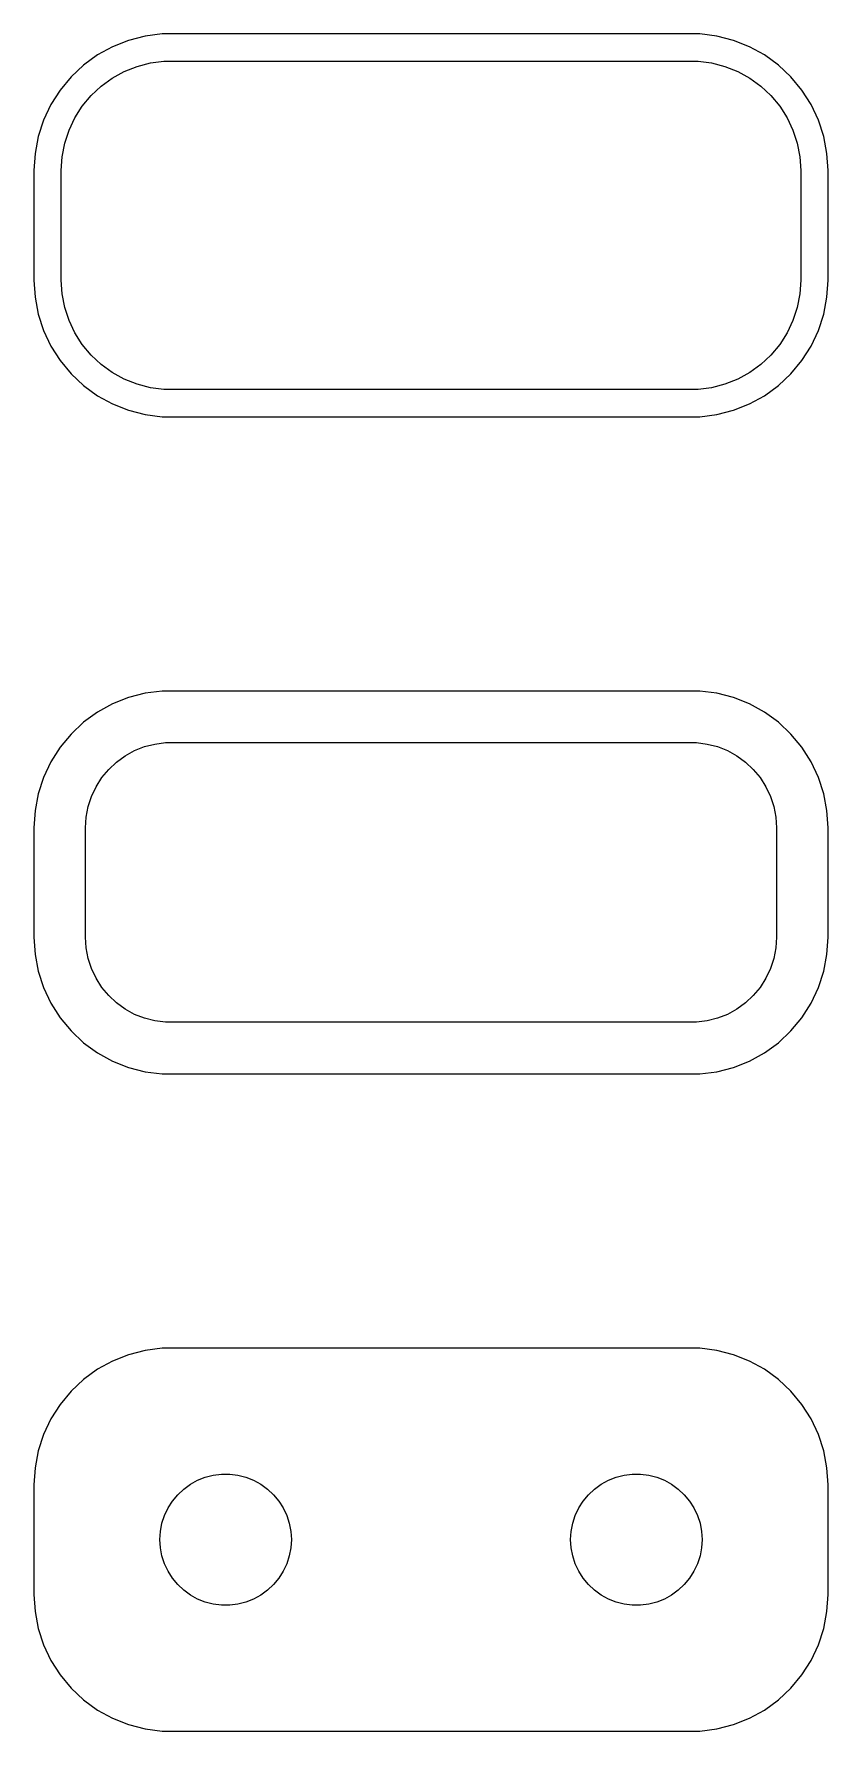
# Model space of a CAD drawing. Header units: metres. Extents: x -14.5 to 14.5, y 65 to 127.
import ezdxf

# ---------------------------------------------------------------- set-up
doc = ezdxf.new("R2010")
doc.units = ezdxf.units.M

msp = doc.modelspace()

# ---------------------------------------------------------------- linework, layer by layer
for p, q in [((-11.6289, 126.524), (-12.1791, 126.222)), ((-11.0451, 126.755), (-11.6289, 126.524)), ((-10.4369, 126.911), (-11.0451, 126.755)), ((-9.81395, 126.99), (-10.4369, 126.911)), ((9.81395, 126.99), (-9.81395, 126.99)), ((10.4369, 126.911), (9.81395, 126.99)), ((11.0451, 126.755), (10.4369, 126.911)), ((11.6289, 126.524), (11.0451, 126.755)), ((12.1791, 126.222), (11.6289, 126.524)), ((-12.6871, 125.853), (-13.1448, 125.423)), ((-12.1791, 126.222), (-12.6871, 125.853)), ((-10.7361, 125.804), (-10.2495, 125.929)), ((-10.2495, 125.929), (-9.75116, 125.992)), ((-9.75116, 125.992), (9.75116, 125.992)), ((9.75116, 125.992), (10.2495, 125.929)), ((10.2495, 125.929), (10.7361, 125.804)), ((12.6871, 125.853), (12.1791, 126.222)), ((13.1448, 125.423), (12.6871, 125.853)), ((-13.1448, 125.423), (-13.5451, 124.939)), ((-12.0497, 125.082), (-11.6433, 125.377)), ((-11.6433, 125.377), (-11.2031, 125.619)), ((-11.2031, 125.619), (-10.7361, 125.804)), ((10.7361, 125.804), (11.2031, 125.619)), ((11.2031, 125.619), (11.6433, 125.377)), ((11.6433, 125.377), (12.0497, 125.082)), ((13.5451, 124.939), (13.1448, 125.423)), ((-13.5451, 124.939), (-13.8815, 124.409)), ((-12.7361, 124.351), (-12.4159, 124.738)), ((-12.4159, 124.738), (-12.0497, 125.082)), ((12.0497, 125.082), (12.4159, 124.738)), ((12.4159, 124.738), (12.7361, 124.351)), ((13.8815, 124.409), (13.5451, 124.939)), ((-13.8815, 124.409), (-14.1489, 123.841)), ((-13.0052, 123.927), (-12.7361, 124.351)), ((12.7361, 124.351), (13.0052, 123.927)), ((14.1489, 123.841), (13.8815, 124.409)), ((-14.1489, 123.841), (-14.3429, 123.243)), ((-13.3743, 122.995), (-13.2191, 123.472)), ((-13.2191, 123.472), (-13.0052, 123.927)), ((13.0052, 123.927), (13.2191, 123.472)), ((13.2191, 123.472), (13.3743, 122.995)), ((14.3429, 123.243), (14.1489, 123.841)), ((-14.3429, 123.243), (-14.4606, 122.627)), ((-13.4684, 122.501), (-13.3743, 122.995)), ((13.3743, 122.995), (13.4684, 122.501)), ((14.4606, 122.627), (14.3429, 123.243)), ((-14.4606, 122.627), (-14.5, 122)), ((-13.5, 122), (-13.4684, 122.501)), ((13.4684, 122.501), (13.5, 122)), ((14.5, 122), (14.4606, 122.627)), ((-14.5, 122), (-14.5, 118)), ((-13.5, 118), (-13.5, 122)), ((13.5, 122), (13.5, 118)), ((14.5, 118), (14.5, 122)), ((-14.5, 118), (-14.4606, 117.373)), ((-13.4684, 117.499), (-13.5, 118)), ((13.5, 118), (13.4684, 117.499)), ((14.4606, 117.373), (14.5, 118)), ((-14.4606, 117.373), (-14.3429, 116.757)), ((-13.3743, 117.005), (-13.4684, 117.499)), ((13.4684, 117.499), (13.3743, 117.005)), ((14.3429, 116.757), (14.4606, 117.373)), ((-14.3429, 116.757), (-14.1489, 116.159)), ((-13.2191, 116.528), (-13.3743, 117.005)), ((-13.0052, 116.073), (-13.2191, 116.528)), ((13.2191, 116.528), (13.0052, 116.073)), ((13.3743, 117.005), (13.2191, 116.528)), ((14.1489, 116.159), (14.3429, 116.757)), ((-14.1489, 116.159), (-13.8815, 115.591)), ((-12.7361, 115.649), (-13.0052, 116.073)), ((13.0052, 116.073), (12.7361, 115.649)), ((13.8815, 115.591), (14.1489, 116.159)), ((-13.8815, 115.591), (-13.5451, 115.061)), ((-12.4159, 115.262), (-12.7361, 115.649)), ((12.7361, 115.649), (12.4159, 115.262)), ((13.5451, 115.061), (13.8815, 115.591)), ((-13.5451, 115.061), (-13.1448, 114.577)), ((-12.0497, 114.918), (-12.4159, 115.262)), ((-11.6433, 114.623), (-12.0497, 114.918)), ((12.0497, 114.918), (11.6433, 114.623)), ((12.4159, 115.262), (12.0497, 114.918)), ((13.1448, 114.577), (13.5451, 115.061)), ((-13.1448, 114.577), (-12.6871, 114.147)), ((-12.6871, 114.147), (-12.1791, 113.778)), ((-11.2031, 114.381), (-11.6433, 114.623)), ((-10.7361, 114.196), (-11.2031, 114.381)), ((-10.2495, 114.071), (-10.7361, 114.196)), ((-9.75116, 114.008), (-10.2495, 114.071)), ((10.2495, 114.071), (9.75116, 114.008)), ((10.7361, 114.196), (10.2495, 114.071)), ((11.2031, 114.381), (10.7361, 114.196)), ((11.6433, 114.623), (11.2031, 114.381)), ((12.1791, 113.778), (12.6871, 114.147)), ((12.6871, 114.147), (13.1448, 114.577)), ((-12.1791, 113.778), (-11.6289, 113.476)), ((-11.6289, 113.476), (-11.0451, 113.245)), ((9.75116, 114.008), (-9.75116, 114.008)), ((11.0451, 113.245), (11.6289, 113.476)), ((11.6289, 113.476), (12.1791, 113.778)), ((-11.0451, 113.245), (-10.4369, 113.089)), ((-10.4369, 113.089), (-9.81395, 113.01)), ((-9.81395, 113.01), (9.81395, 113.01)), ((9.81395, 113.01), (10.4369, 113.089)), ((10.4369, 113.089), (11.0451, 113.245)), ((-10.4369, 102.911), (-11.0451, 102.755)), ((-9.81395, 102.99), (-10.4369, 102.911)), ((9.81395, 102.99), (-9.81395, 102.99)), ((10.4369, 102.911), (9.81395, 102.99)), ((11.0451, 102.755), (10.4369, 102.911)), ((-11.6289, 102.524), (-12.1791, 102.222)), ((-11.0451, 102.755), (-11.6289, 102.524)), ((11.6289, 102.524), (11.0451, 102.755)), ((12.1791, 102.222), (11.6289, 102.524)), ((-12.6871, 101.853), (-13.1448, 101.423)), ((-12.1791, 102.222), (-12.6871, 101.853)), ((12.6871, 101.853), (12.1791, 102.222)), ((13.1448, 101.423), (12.6871, 101.853)), ((-13.1448, 101.423), (-13.5451, 100.939)), ((-10.4619, 100.961), (-10.0833, 101.058)), ((-10.0833, 101.058), (-9.69545, 101.107)), ((-9.69545, 101.107), (9.69545, 101.107)), ((9.69545, 101.107), (10.0833, 101.058)), ((10.0833, 101.058), (10.4619, 100.961)), ((13.5451, 100.939), (13.1448, 101.423)), ((-13.8815, 100.409), (-14.1489, 99.8406)), ((-13.5451, 100.939), (-13.8815, 100.409)), ((-11.4842, 100.399), (-11.168, 100.628)), ((-11.168, 100.628), (-10.8254, 100.817)), ((-10.8254, 100.817), (-10.4619, 100.961)), ((10.4619, 100.961), (10.8254, 100.817)), ((10.8254, 100.817), (11.168, 100.628)), ((11.168, 100.628), (11.4842, 100.399)), ((13.8815, 100.409), (13.5451, 100.939)), ((14.1489, 99.8406), (13.8815, 100.409)), ((-14.1489, 99.8406), (-14.3429, 99.2434)), ((-12.2279, 99.4996), (-12.0184, 99.8297)), ((-12.0184, 99.8297), (-11.7692, 100.131)), ((-11.7692, 100.131), (-11.4842, 100.399)), ((11.4842, 100.399), (11.7692, 100.131)), ((11.7692, 100.131), (12.0184, 99.8297)), ((12.0184, 99.8297), (12.2279, 99.4996)), ((14.3429, 99.2434), (14.1489, 99.8406)), ((-14.3429, 99.2434), (-14.4606, 98.6267)), ((-12.3943, 99.1459), (-12.2279, 99.4996)), ((12.2279, 99.4996), (12.3943, 99.1459)), ((14.4606, 98.6267), (14.3429, 99.2434)), ((-14.4606, 98.6267), (-14.5, 98)), ((-12.5884, 98.3902), (-12.5151, 98.7741)), ((-12.5151, 98.7741), (-12.3943, 99.1459)), ((12.3943, 99.1459), (12.5151, 98.7741)), ((12.5151, 98.7741), (12.5884, 98.3902)), ((14.5, 98), (14.4606, 98.6267)), ((-14.5, 98), (-14.5, 94)), ((-12.6129, 98), (-12.5884, 98.3902)), ((-12.6129, 94), (-12.6129, 98)), ((12.5884, 98.3902), (12.6129, 98)), ((12.6129, 98), (12.6129, 94)), ((14.5, 94), (14.5, 98)), ((-14.5, 94), (-14.4606, 93.3733)), ((-12.5884, 93.6098), (-12.6129, 94)), ((-12.5151, 93.2259), (-12.5884, 93.6098)), ((12.5884, 93.6098), (12.5151, 93.2259)), ((12.6129, 94), (12.5884, 93.6098)), ((14.4606, 93.3733), (14.5, 94)), ((-14.4606, 93.3733), (-14.3429, 92.7566)), ((-12.3943, 92.8541), (-12.5151, 93.2259)), ((12.5151, 93.2259), (12.3943, 92.8541)), ((14.3429, 92.7566), (14.4606, 93.3733)), ((-14.3429, 92.7566), (-14.1489, 92.1594)), ((-12.2279, 92.5004), (-12.3943, 92.8541)), ((-12.0184, 92.1703), (-12.2279, 92.5004)), ((12.2279, 92.5004), (12.0184, 92.1703)), ((12.3943, 92.8541), (12.2279, 92.5004)), ((14.1489, 92.1594), (14.3429, 92.7566)), ((-14.1489, 92.1594), (-13.8815, 91.5912)), ((-11.7692, 91.8691), (-12.0184, 92.1703)), ((-11.4842, 91.6015), (-11.7692, 91.8691)), ((11.7692, 91.8691), (11.4842, 91.6015)), ((12.0184, 92.1703), (11.7692, 91.8691)), ((13.8815, 91.5912), (14.1489, 92.1594)), ((-13.8815, 91.5912), (-13.5451, 91.0611)), ((-11.168, 91.3717), (-11.4842, 91.6015)), ((-10.8254, 91.1833), (-11.168, 91.3717)), ((-10.4619, 91.0394), (-10.8254, 91.1833)), ((10.8254, 91.1833), (10.4619, 91.0394)), ((11.168, 91.3717), (10.8254, 91.1833)), ((11.4842, 91.6015), (11.168, 91.3717)), ((13.5451, 91.0611), (13.8815, 91.5912)), ((-13.5451, 91.0611), (-13.1448, 90.5773)), ((-13.1448, 90.5773), (-12.6871, 90.1474)), ((-10.0833, 90.9422), (-10.4619, 91.0394)), ((-9.69545, 90.8932), (-10.0833, 90.9422)), ((9.69545, 90.8932), (-9.69545, 90.8932)), ((10.0833, 90.9422), (9.69545, 90.8932)), ((10.4619, 91.0394), (10.0833, 90.9422)), ((12.6871, 90.1474), (13.1448, 90.5773)), ((13.1448, 90.5773), (13.5451, 91.0611)), ((-12.6871, 90.1474), (-12.1791, 89.7784)), ((12.1791, 89.7784), (12.6871, 90.1474)), ((-12.1791, 89.7784), (-11.6289, 89.4759)), ((-11.6289, 89.4759), (-11.0451, 89.2447)), ((11.0451, 89.2447), (11.6289, 89.4759)), ((11.6289, 89.4759), (12.1791, 89.7784)), ((-11.0451, 89.2447), (-10.4369, 89.0886)), ((-10.4369, 89.0886), (-9.81395, 89.0099)), ((-9.81395, 89.0099), (9.81395, 89.0099)), ((9.81395, 89.0099), (10.4369, 89.0886)), ((10.4369, 89.0886), (11.0451, 89.2447)), ((-11.0451, 78.7553), (-11.6289, 78.5241)), ((-10.4369, 78.9114), (-11.0451, 78.7553)), ((-9.81395, 78.9901), (-10.4369, 78.9114)), ((9.81395, 78.9901), (-9.81395, 78.9901)), ((10.4369, 78.9114), (9.81395, 78.9901)), ((11.0451, 78.7553), (10.4369, 78.9114)), ((11.6289, 78.5241), (11.0451, 78.7553)), ((-12.1791, 78.2216), (-12.6871, 77.8526)), ((-11.6289, 78.5241), (-12.1791, 78.2216)), ((12.1791, 78.2216), (11.6289, 78.5241)), ((12.6871, 77.8526), (12.1791, 78.2216)), ((-12.6871, 77.8526), (-13.1448, 77.4227)), ((13.1448, 77.4227), (12.6871, 77.8526)), ((-13.5451, 76.9389), (-13.8815, 76.4088)), ((-13.1448, 77.4227), (-13.5451, 76.9389)), ((13.5451, 76.9389), (13.1448, 77.4227)), ((13.8815, 76.4088), (13.5451, 76.9389)), ((-13.8815, 76.4088), (-14.1489, 75.8406)), ((14.1489, 75.8406), (13.8815, 76.4088)), ((-14.1489, 75.8406), (-14.3429, 75.2434)), ((14.3429, 75.2434), (14.1489, 75.8406)), ((-14.3429, 75.2434), (-14.4606, 74.6267)), ((14.4606, 74.6267), (14.3429, 75.2434)), ((-14.4606, 74.6267), (-14.5, 74)), ((-7.94971, 74.3575), (-7.6507, 74.3953)), ((-7.6507, 74.3953), (-7.34929, 74.3953)), ((-7.34929, 74.3953), (-7.05028, 74.3575)), ((7.05028, 74.3575), (7.34929, 74.3953)), ((7.34929, 74.3953), (7.6507, 74.3953)), ((7.6507, 74.3953), (7.94971, 74.3575)), ((14.5, 74), (14.4606, 74.6267)), ((-14.5, 74), (-14.5, 70)), ((-9.24951, 73.6429), (-9.02982, 73.8492)), ((-9.02982, 73.8492), (-8.78598, 74.0264)), ((-8.78598, 74.0264), (-8.52187, 74.1716)), ((-8.52187, 74.1716), (-8.24164, 74.2825)), ((-8.24164, 74.2825), (-7.94971, 74.3575)), ((-7.05028, 74.3575), (-6.75835, 74.2825)), ((-6.75835, 74.2825), (-6.47812, 74.1716)), ((-6.47812, 74.1716), (-6.214, 74.0264)), ((-6.214, 74.0264), (-5.97017, 73.8492)), ((-5.97017, 73.8492), (-5.75047, 73.6429)), ((5.75047, 73.6429), (5.97017, 73.8492)), ((5.97017, 73.8492), (6.214, 74.0264)), ((6.214, 74.0264), (6.47812, 74.1716)), ((6.47812, 74.1716), (6.75835, 74.2825)), ((6.75835, 74.2825), (7.05028, 74.3575)), ((7.94971, 74.3575), (8.24164, 74.2825)), ((8.24164, 74.2825), (8.52187, 74.1716)), ((8.52187, 74.1716), (8.78598, 74.0264)), ((8.78598, 74.0264), (9.02982, 73.8492)), ((9.02982, 73.8492), (9.24951, 73.6429)), ((14.5, 70), (14.5, 74)), ((-9.73146, 72.8835), (-9.60313, 73.1562)), ((-9.60313, 73.1562), (-9.44164, 73.4107)), ((-9.44164, 73.4107), (-9.24951, 73.6429)), ((-5.75047, 73.6429), (-5.55835, 73.4107)), ((-5.55835, 73.4107), (-5.39685, 73.1562)), ((-5.39685, 73.1562), (-5.26852, 72.8835)), ((5.26852, 72.8835), (5.39685, 73.1562)), ((5.39685, 73.1562), (5.55835, 73.4107)), ((5.55835, 73.4107), (5.75047, 73.6429)), ((9.24951, 73.6429), (9.44164, 73.4107)), ((9.44164, 73.4107), (9.60313, 73.1562)), ((9.60313, 73.1562), (9.73146, 72.8835)), ((-9.88107, 72.3008), (-9.82458, 72.5968)), ((-9.82458, 72.5968), (-9.73146, 72.8835)), ((-5.26852, 72.8835), (-5.1754, 72.5968)), ((-5.1754, 72.5968), (-5.11891, 72.3008)), ((5.11891, 72.3008), (5.1754, 72.5968)), ((5.1754, 72.5968), (5.26852, 72.8835)), ((9.73146, 72.8835), (9.82458, 72.5968)), ((9.82458, 72.5968), (9.88107, 72.3008)), ((-9.89999, 72), (-9.88107, 72.3008)), ((-9.88107, 71.6992), (-9.89999, 72)), ((-5.11891, 72.3008), (-5.09999, 72)), ((-5.09999, 72), (-5.11891, 71.6992)), ((5.09999, 72), (5.11891, 72.3008)), ((5.11891, 71.6992), (5.09999, 72)), ((9.88107, 72.3008), (9.89999, 72)), ((9.89999, 72), (9.88107, 71.6992)), ((-9.82458, 71.4032), (-9.88107, 71.6992)), ((-9.73146, 71.1165), (-9.82458, 71.4032)), ((-5.1754, 71.4032), (-5.26852, 71.1165)), ((-5.11891, 71.6992), (-5.1754, 71.4032)), ((5.1754, 71.4032), (5.11891, 71.6992)), ((5.26852, 71.1165), (5.1754, 71.4032)), ((9.82458, 71.4032), (9.73146, 71.1165)), ((9.88107, 71.6992), (9.82458, 71.4032)), ((-9.60313, 70.8438), (-9.73146, 71.1165)), ((-9.44164, 70.5893), (-9.60313, 70.8438)), ((-5.39685, 70.8438), (-5.55835, 70.5893)), ((-5.26852, 71.1165), (-5.39685, 70.8438)), ((5.39685, 70.8438), (5.26852, 71.1165)), ((5.55835, 70.5893), (5.39685, 70.8438)), ((9.60313, 70.8438), (9.44164, 70.5893)), ((9.73146, 71.1165), (9.60313, 70.8438)), ((-9.24951, 70.3571), (-9.44164, 70.5893)), ((-9.02982, 70.1508), (-9.24951, 70.3571)), ((-8.78598, 69.9736), (-9.02982, 70.1508)), ((-5.97017, 70.1508), (-6.214, 69.9736)), ((-5.75047, 70.3571), (-5.97017, 70.1508)), ((-5.55835, 70.5893), (-5.75047, 70.3571)), ((5.75047, 70.3571), (5.55835, 70.5893)), ((5.97017, 70.1508), (5.75047, 70.3571)), ((6.214, 69.9736), (5.97017, 70.1508)), ((9.02982, 70.1508), (8.78598, 69.9736)), ((9.24951, 70.3571), (9.02982, 70.1508)), ((9.44164, 70.5893), (9.24951, 70.3571)), ((-14.5, 70), (-14.4606, 69.3733)), ((-8.52187, 69.8284), (-8.78598, 69.9736)), ((-8.24164, 69.7175), (-8.52187, 69.8284)), ((-7.94971, 69.6425), (-8.24164, 69.7175)), ((-7.6507, 69.6047), (-7.94971, 69.6425)), ((-7.34929, 69.6047), (-7.6507, 69.6047)), ((-7.05028, 69.6425), (-7.34929, 69.6047)), ((-6.75835, 69.7175), (-7.05028, 69.6425)), ((-6.47812, 69.8284), (-6.75835, 69.7175)), ((-6.214, 69.9736), (-6.47812, 69.8284)), ((6.47812, 69.8284), (6.214, 69.9736)), ((6.75835, 69.7175), (6.47812, 69.8284)), ((7.05028, 69.6425), (6.75835, 69.7175)), ((7.34929, 69.6047), (7.05028, 69.6425)), ((7.6507, 69.6047), (7.34929, 69.6047)), ((7.94971, 69.6425), (7.6507, 69.6047)), ((8.24164, 69.7175), (7.94971, 69.6425)), ((8.52187, 69.8284), (8.24164, 69.7175)), ((8.78598, 69.9736), (8.52187, 69.8284)), ((14.4606, 69.3733), (14.5, 70)), ((-14.4606, 69.3733), (-14.3429, 68.7566)), ((14.3429, 68.7566), (14.4606, 69.3733)), ((-14.3429, 68.7566), (-14.1489, 68.1594)), ((14.1489, 68.1594), (14.3429, 68.7566)), ((-14.1489, 68.1594), (-13.8815, 67.5912)), ((-13.8815, 67.5912), (-13.5451, 67.0611)), ((13.5451, 67.0611), (13.8815, 67.5912)), ((13.8815, 67.5912), (14.1489, 68.1594)), ((-13.5451, 67.0611), (-13.1448, 66.5773)), ((13.1448, 66.5773), (13.5451, 67.0611)), ((-13.1448, 66.5773), (-12.6871, 66.1474)), ((12.6871, 66.1474), (13.1448, 66.5773)), ((-12.6871, 66.1474), (-12.1791, 65.7784)), ((-12.1791, 65.7784), (-11.6289, 65.4759)), ((11.6289, 65.4759), (12.1791, 65.7784)), ((12.1791, 65.7784), (12.6871, 66.1474)), ((-11.6289, 65.4759), (-11.0451, 65.2447)), ((-11.0451, 65.2447), (-10.4369, 65.0886)), ((-10.4369, 65.0886), (-9.81395, 65.0099)), ((9.81395, 65.0099), (10.4369, 65.0886)), ((10.4369, 65.0886), (11.0451, 65.2447)), ((11.0451, 65.2447), (11.6289, 65.4759)), ((-9.81395, 65.0099), (9.81395, 65.0099))]:
    msp.add_line(p, q)

doc.saveas('drawing.dxf')
